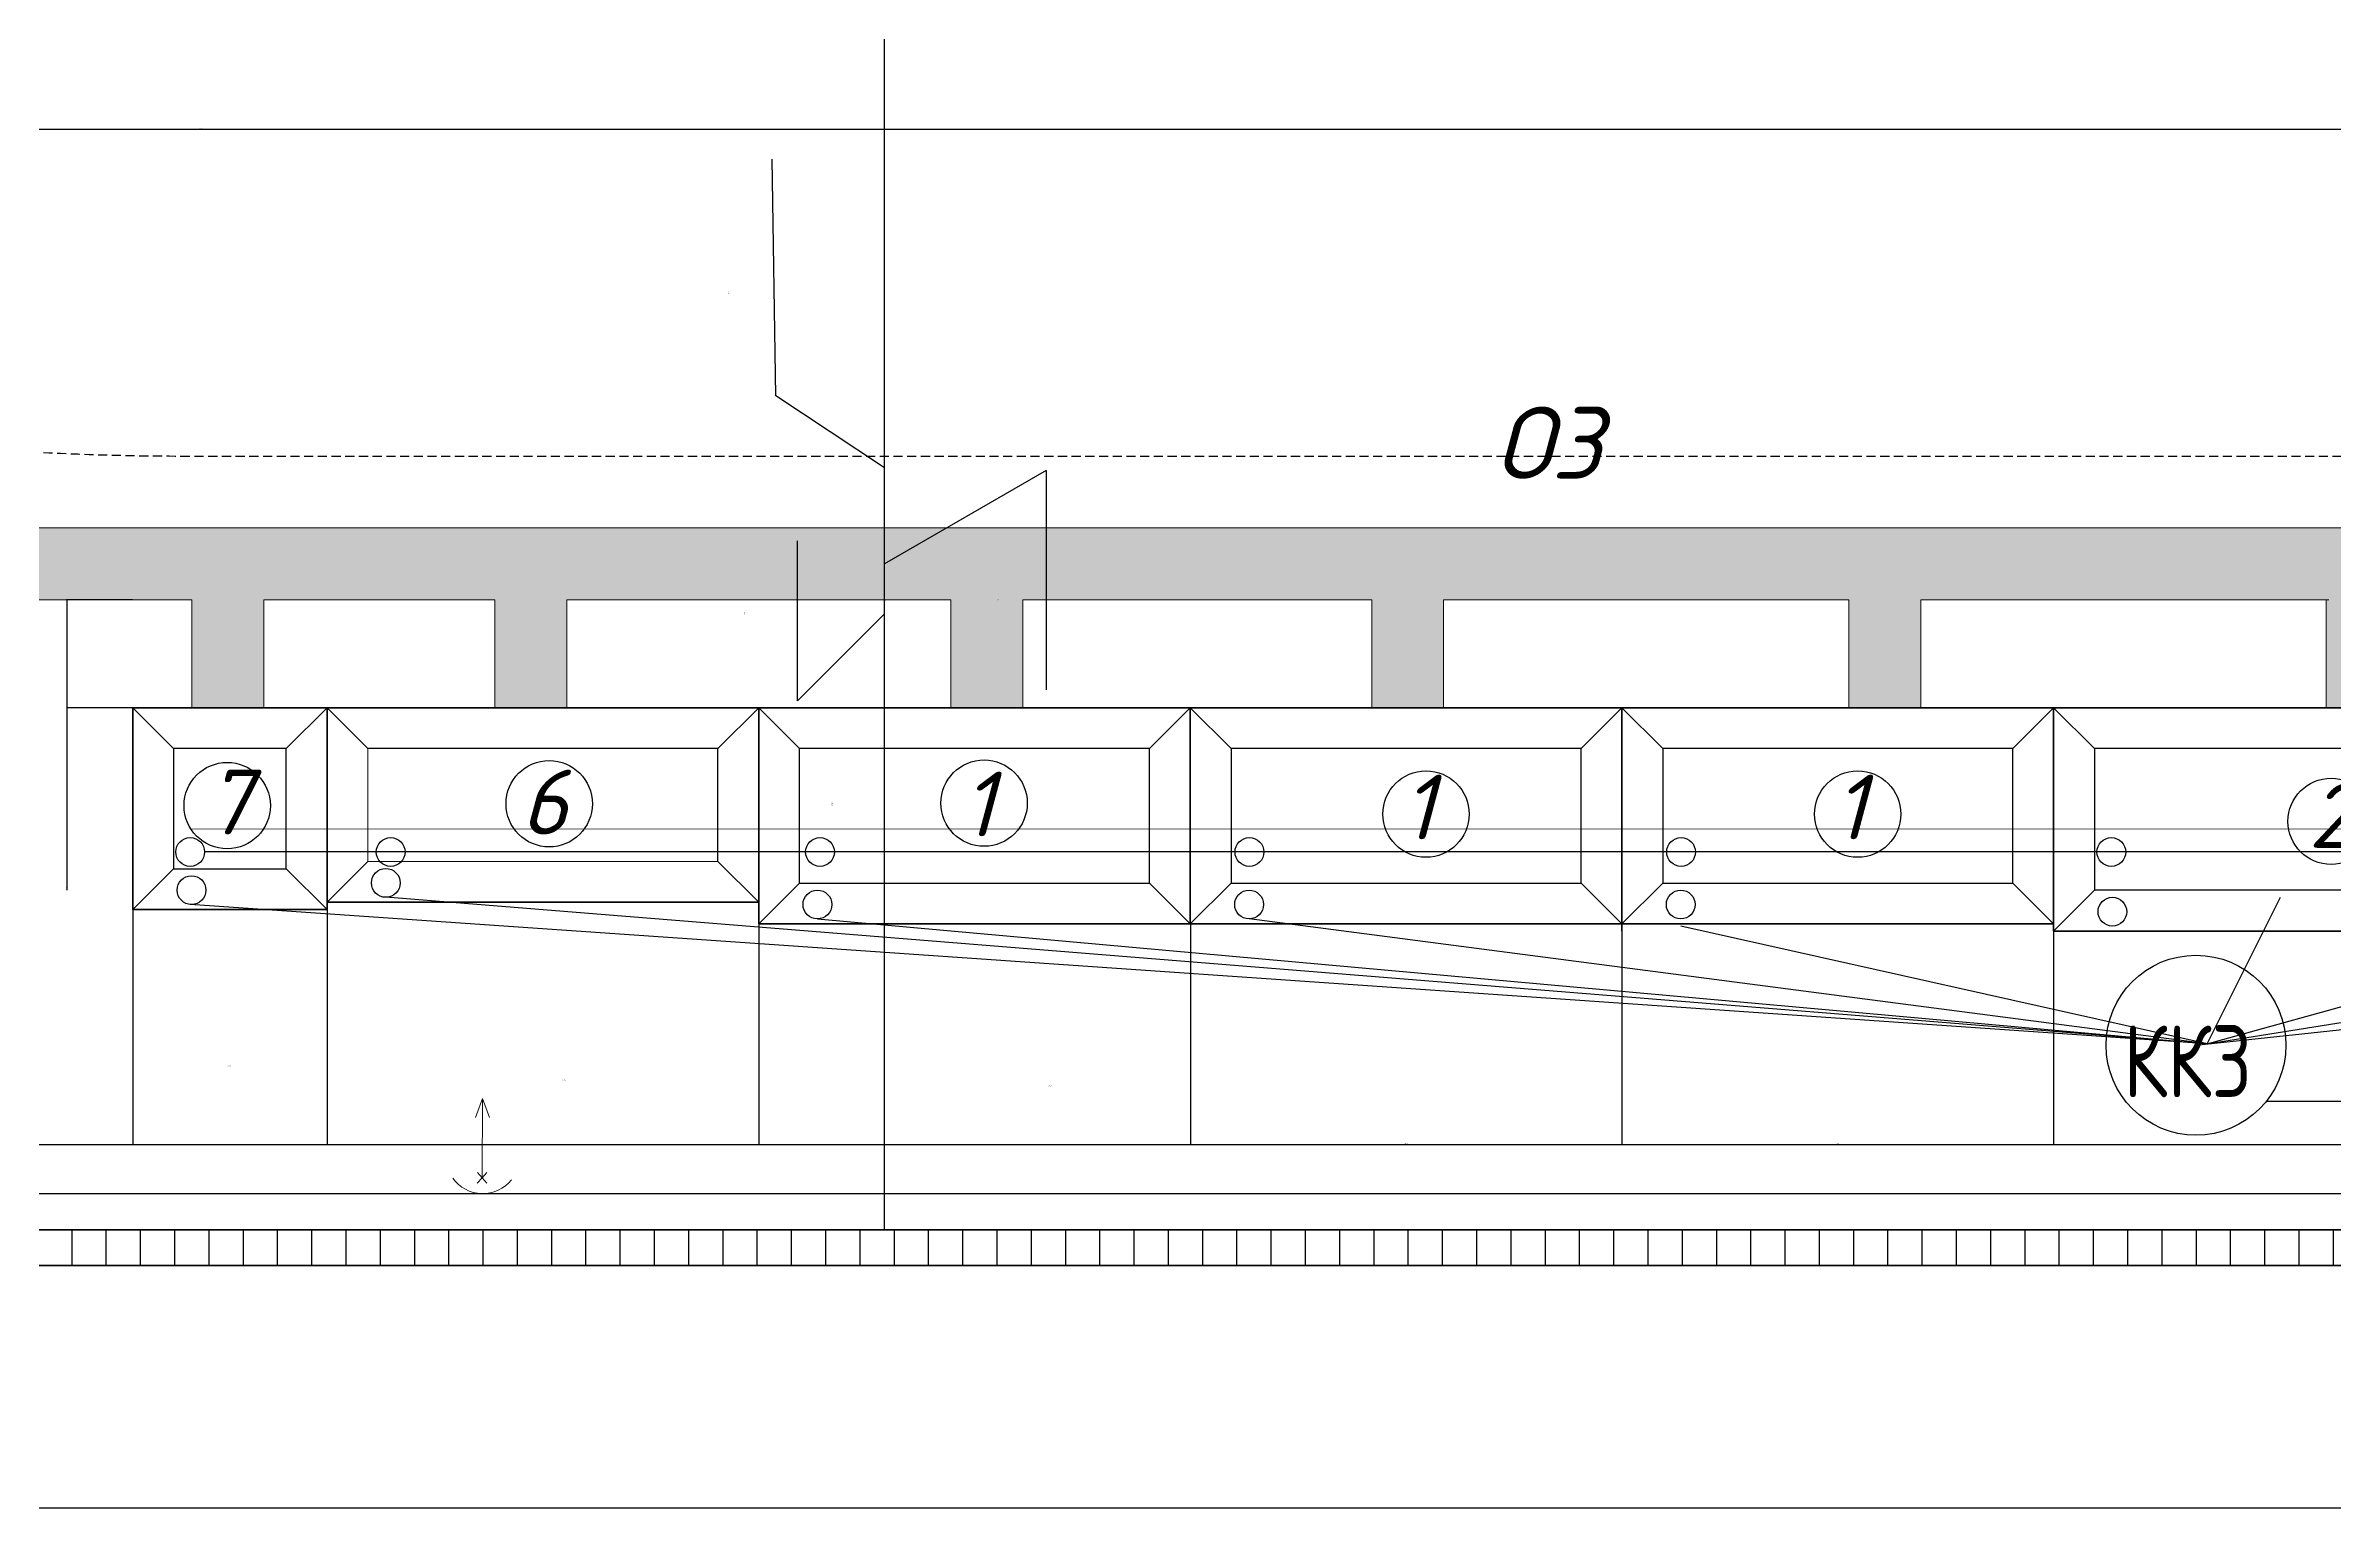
# Model space of a CAD drawing. Header units: millimetres. Extents: x -345369 to 252202, y 74562 to 424723.
# Drawn here: x -328748 to -322386, y 209739 to 213803 of the extents above; entities that cross this region are included whole.
import ezdxf

# ---------------------------------------------------------------- set-up
doc = ezdxf.new("R2010")
doc.units = ezdxf.units.MM
doc.linetypes.add('DASHEDX2', pattern=[38.1, 25.4, -12.7])
doc.layers.add('1', color=7, linetype='Continuous')
for name, color, linetype, lineweight in [('желтый', 2, 'Continuous', 30), ('красный', 1, 'Continuous', 13), ('Оbводка', 1, 'Continuous', 90)]:
    doc.layers.add(name, color=color, linetype=linetype, lineweight=lineweight)
doc.styles.add('2.5', font='isocpeur.TTF', dxfattribs={"height": 2})
doc.styles.add('ISOCPEUR', font='isocpeur.TTF', dxfattribs={"width": 0.8})
doc.styles.get("Standard").update_dxf_attribs({"font": 'isocpeur.TTF', "oblique": 15})
doc.dimstyles.new('М500 стройгенп', dxfattribs={"dimtxt": 2, "dimasz": 2, "dimexe": 1.25, "dimexo": 0.625, "dimtad": 1, "dimlfac": 500, "dimtxsty": '2.5', "dimblk": 'ARCHTICK', "dimcen": 2.5, "dimadec": 0, "dimazin": 0, "dimtfac": 1, "dimtmove": 0, "dimatfit": 3, "dimfxl": 1, "dimarcsym": 0})
pattern_1 = [(90, (-467359.26, -150275.32), (-95.25, 2e-14), [])]

# ---------------------------------------------------------------- blocks, each defined once
blk = doc.blocks.new('_ArchTick')
at = {"color": 0, "linetype": 'ByBlock', "const_width": 0.15}
blk.add_lwpolyline([(-0.5, -0.5), (0.5, 0.5)], dxfattribs=at)
blk = doc.blocks.new('*D603')
at = {"color": 0, "lineweight": -2, "transparency": 16777216}
for p, q in [((-339024.2, 210411.9), (-339024.2, 209738.5)), ((-298808.9, 210412), (-298808.9, 209738.5)), ((-339024.2, 209739.8), (-298808.9, 209739.8))]:
    blk.add_line(p, q, dxfattribs=at)
at = {"layer": 'Defpoints', "color": 0, "transparency": 16777216}
for p in [(-339024.2, 210412.6), (-298808.9, 210412.6), (-298808.9, 209739.8)]:
    blk.add_point(p, dxfattribs=at)
at = {"color": 0, "lineweight": -2, "transparency": 16777216, "xscale": 2, "yscale": 2, "zscale": 2, "rotation": 180}
blk.add_blockref('_ArchTick', (-339024.2, 209739.8), dxfattribs=at)
at = {"color": 0, "lineweight": -2, "transparency": 16777216, "xscale": 2, "yscale": 2, "zscale": 2}
blk.add_blockref('_ArchTick', (-298808.9, 209739.8), dxfattribs=at)
at = {"color": 0, "lineweight": 15, "transparency": 16777216, "insert": (-318916.6, 209741.4), "char_height": 2, "attachment_point": 5, "style": '2.5'}
blk.add_mtext('200000', dxfattribs=at)
blk = doc.blocks.new('*D610')
at = {"color": 0, "lineweight": -2, "transparency": 16777216}
for p, q in [((-328507, 212262.6), (-328690.8, 212262.6)), ((-328689.6, 212262.6), (-328689.6, 211962.6)), ((-328507, 211962.6), (-328690.8, 211962.6)), ((-328689.6, 211962.6), (-328689.6, 211455.7))]:
    blk.add_line(p, q, dxfattribs=at)
at = {"layer": 'Defpoints', "color": 0, "transparency": 16777216}
for p in [(-328689.6, 212262.6), (-328506.4, 212262.6), (-328506.4, 211962.6)]:
    blk.add_point(p, dxfattribs=at)
at = {"color": 0, "lineweight": -2, "transparency": 16777216, "xscale": 2, "yscale": 2, "zscale": 2}
for p, rotation in [((-328689.6, 212262.6), 90), ((-328689.6, 211962.6), 270)]:
    blk.add_blockref('_ArchTick', p, dxfattribs=dict(at, rotation=rotation))
at = {"color": 0, "lineweight": 15, "transparency": 16777216, "insert": (-328691.2, 211460.1), "char_height": 2, "attachment_point": 5, "rotation": 90, "style": '2.5'}
blk.add_mtext('150000', dxfattribs=at)
blk = doc.blocks.new('*D613')
at = {"color": 0, "lineweight": -2, "transparency": 16777216}
for p, q in [((-328506.4, 211402), (-328506.4, 210748.4)), ((-332506.4, 211112), (-332506.4, 210748.4)), ((-332506.4, 210749.7), (-328506.4, 210749.7))]:
    blk.add_line(p, q, dxfattribs=at)
at = {"layer": 'Defpoints', "color": 0, "transparency": 16777216}
for p in [(-328506.4, 211402.6), (-332506.4, 211112.6), (-328506.4, 210749.7)]:
    blk.add_point(p, dxfattribs=at)
at = {"color": 0, "lineweight": -2, "transparency": 16777216, "xscale": 2, "yscale": 2, "zscale": 2, "rotation": 180}
blk.add_blockref('_ArchTick', (-332506.4, 210749.7), dxfattribs=at)
at = {"color": 0, "lineweight": -2, "transparency": 16777216, "xscale": 2, "yscale": 2, "zscale": 2}
blk.add_blockref('_ArchTick', (-328506.4, 210749.7), dxfattribs=at)
at = {"color": 0, "lineweight": 15, "transparency": 16777216, "insert": (-330506.4, 210751.3), "char_height": 2, "attachment_point": 5, "style": '2.5'}
blk.add_mtext('2000000', dxfattribs=at)
blk = doc.blocks.new('*D614')
at = {"color": 0, "lineweight": -2, "transparency": 16777216}
for p, q in [((-328506.4, 211402), (-328506.4, 210748.4)), ((-327966.4, 211402), (-327966.4, 210748.4)), ((-328506.4, 210749.7), (-327966.4, 210749.7))]:
    blk.add_line(p, q, dxfattribs=at)
at = {"layer": 'Defpoints', "color": 0, "transparency": 16777216}
for p in [(-328506.4, 211402.6), (-327966.4, 211402.6), (-327966.4, 210749.7)]:
    blk.add_point(p, dxfattribs=at)
at = {"color": 0, "lineweight": -2, "transparency": 16777216, "xscale": 2, "yscale": 2, "zscale": 2, "rotation": 180}
blk.add_blockref('_ArchTick', (-328506.4, 210749.7), dxfattribs=at)
at = {"color": 0, "lineweight": -2, "transparency": 16777216, "xscale": 2, "yscale": 2, "zscale": 2}
blk.add_blockref('_ArchTick', (-327966.4, 210749.7), dxfattribs=at)
at = {"color": 0, "lineweight": 15, "transparency": 16777216, "insert": (-328238.1, 210967.6), "char_height": 2, "attachment_point": 5, "style": '2.5'}
blk.add_mtext('270000', dxfattribs=at)
blk = doc.blocks.new('*D615')
at = {"color": 0, "lineweight": -2, "transparency": 16777216}
for p, q in [((-327966.4, 211422), (-327966.4, 210748.4)), ((-326766.4, 211422), (-326766.4, 210748.4)), ((-327966.4, 210749.7), (-326766.4, 210749.7))]:
    blk.add_line(p, q, dxfattribs=at)
at = {"layer": 'Defpoints', "color": 0, "transparency": 16777216}
for p in [(-327966.4, 211422.6), (-326766.4, 211422.6), (-326766.4, 210749.7)]:
    blk.add_point(p, dxfattribs=at)
at = {"color": 0, "lineweight": -2, "transparency": 16777216, "xscale": 2, "yscale": 2, "zscale": 2, "rotation": 180}
blk.add_blockref('_ArchTick', (-327966.4, 210749.7), dxfattribs=at)
at = {"color": 0, "lineweight": -2, "transparency": 16777216, "xscale": 2, "yscale": 2, "zscale": 2}
blk.add_blockref('_ArchTick', (-326766.4, 210749.7), dxfattribs=at)
at = {"color": 0, "lineweight": 15, "transparency": 16777216, "insert": (-327306.6, 210928.9), "char_height": 2, "attachment_point": 5, "style": '2.5'}
blk.add_mtext('600000', dxfattribs=at)
blk = doc.blocks.new('*D616')
at = {"color": 0, "lineweight": -2, "transparency": 16777216}
for p, q in [((-326766.4, 211362), (-326766.4, 210748.4)), ((-325566.4, 211362), (-325566.4, 210748.4)), ((-326766.4, 210749.7), (-325566.4, 210749.7))]:
    blk.add_line(p, q, dxfattribs=at)
at = {"layer": 'Defpoints', "color": 0, "transparency": 16777216}
for p in [(-326766.4, 211362.6), (-325566.4, 211362.6), (-325566.4, 210749.7)]:
    blk.add_point(p, dxfattribs=at)
at = {"color": 0, "lineweight": -2, "transparency": 16777216, "xscale": 2, "yscale": 2, "zscale": 2, "rotation": 180}
blk.add_blockref('_ArchTick', (-326766.4, 210749.7), dxfattribs=at)
at = {"color": 0, "lineweight": -2, "transparency": 16777216, "xscale": 2, "yscale": 2, "zscale": 2}
blk.add_blockref('_ArchTick', (-325566.4, 210749.7), dxfattribs=at)
at = {"color": 0, "lineweight": 15, "transparency": 16777216, "insert": (-325956.7, 210912.2), "char_height": 2, "attachment_point": 5, "style": '2.5'}
blk.add_mtext('600000', dxfattribs=at)
blk = doc.blocks.new('*D617')
at = {"color": 0, "lineweight": -2, "transparency": 16777216}
for p, q in [((-324366.4, 211362), (-324366.4, 210748.4)), ((-323166.4, 211362), (-323166.4, 210748.4)), ((-324366.4, 210749.7), (-323166.4, 210749.7))]:
    blk.add_line(p, q, dxfattribs=at)
at = {"layer": 'Defpoints', "color": 0, "transparency": 16777216}
for p in [(-324366.4, 211362.6), (-323166.4, 211362.6), (-323166.4, 210749.7)]:
    blk.add_point(p, dxfattribs=at)
at = {"color": 0, "lineweight": -2, "transparency": 16777216, "xscale": 2, "yscale": 2, "zscale": 2, "rotation": 180}
blk.add_blockref('_ArchTick', (-324366.4, 210749.7), dxfattribs=at)
at = {"color": 0, "lineweight": -2, "transparency": 16777216, "xscale": 2, "yscale": 2, "zscale": 2}
blk.add_blockref('_ArchTick', (-323166.4, 210749.7), dxfattribs=at)
at = {"color": 0, "lineweight": 15, "transparency": 16777216, "insert": (-323766.4, 210751.3), "char_height": 2, "attachment_point": 5, "style": '2.5'}
blk.add_mtext('600000', dxfattribs=at)
blk = doc.blocks.new('*D618')
at = {"color": 0, "lineweight": -2, "transparency": 16777216}
for p, q in [((-323166.4, 211342), (-323166.4, 210748.4)), ((-321686.4, 211342), (-321686.4, 210748.4)), ((-323166.4, 210749.7), (-321686.4, 210749.7))]:
    blk.add_line(p, q, dxfattribs=at)
at = {"layer": 'Defpoints', "color": 0, "transparency": 16777216}
for p in [(-323166.4, 211342.6), (-321686.4, 211342.6), (-321686.4, 210749.7)]:
    blk.add_point(p, dxfattribs=at)
at = {"color": 0, "lineweight": -2, "transparency": 16777216, "xscale": 2, "yscale": 2, "zscale": 2, "rotation": 180}
blk.add_blockref('_ArchTick', (-323166.4, 210749.7), dxfattribs=at)
at = {"color": 0, "lineweight": -2, "transparency": 16777216, "xscale": 2, "yscale": 2, "zscale": 2}
blk.add_blockref('_ArchTick', (-321686.4, 210749.7), dxfattribs=at)
at = {"color": 0, "lineweight": 15, "transparency": 16777216, "insert": (-322201.9, 210751.3), "char_height": 2, "attachment_point": 5, "style": '2.5'}
blk.add_mtext('740000', dxfattribs=at)
blk = doc.blocks.new('*D577')
at = {"color": 0, "lineweight": -2, "transparency": 16777216}
for p, q in [((-326491.9, 211362.6), (-326415.2, 211362.6)), ((-326416.4, 210512.6), (-326416.4, 211362.6)), ((-326699, 210512.6), (-326415.2, 210512.6))]:
    blk.add_line(p, q, dxfattribs=at)
at = {"layer": 'Defpoints', "color": 0, "transparency": 16777216}
for p in [(-326492.5, 211362.6), (-326416.4, 211362.6), (-326699.7, 210512.6)]:
    blk.add_point(p, dxfattribs=at)
at = {"color": 0, "lineweight": -2, "transparency": 16777216, "xscale": 2, "yscale": 2, "zscale": 2}
for p, rotation in [((-326416.4, 211362.6), 90), ((-326416.4, 210512.6), 270)]:
    blk.add_blockref('_ArchTick', p, dxfattribs=dict(at, rotation=rotation))
at = {"color": 0, "lineweight": 15, "transparency": 16777216, "insert": (-326418, 210937.6), "char_height": 2, "attachment_point": 5, "rotation": 90, "style": '2.5'}
blk.add_mtext('425000', dxfattribs=at)
blk = doc.blocks.new('*D578')
at = {"color": 0, "lineweight": -2, "transparency": 16777216}
for p, q in [((-326417, 211962.6), (-326417.7, 211962.6)), ((-326416.4, 211362.6), (-326416.4, 211962.6)), ((-326417, 211362.6), (-326417.7, 211362.6))]:
    blk.add_line(p, q, dxfattribs=at)
at = {"layer": 'Defpoints', "color": 0, "transparency": 16777216}
for p in [(-326416.4, 211962.6), (-326416.4, 211962.6), (-326416.4, 211362.6)]:
    blk.add_point(p, dxfattribs=at)
at = {"color": 0, "lineweight": -2, "transparency": 16777216, "xscale": 2, "yscale": 2, "zscale": 2}
for p, rotation in [((-326416.4, 211962.6), 90), ((-326416.4, 211362.6), 270)]:
    blk.add_blockref('_ArchTick', p, dxfattribs=dict(at, rotation=rotation))
at = {"color": 0, "lineweight": 15, "transparency": 16777216, "insert": (-326562.1, 211695.7), "char_height": 2, "attachment_point": 5, "rotation": 90, "style": '2.5'}
blk.add_mtext('300000', dxfattribs=at)
blk = doc.blocks.new('*D629')
at = {"color": 0, "lineweight": -2, "transparency": 16777216}
for p, q in [((-326416.4, 211962.6), (-326416.4, 212262.6)), ((-326415.8, 212262.6), (-326415.2, 212262.6)), ((-326417, 211962.6), (-326417.7, 211962.6))]:
    blk.add_line(p, q, dxfattribs=at)
at = {"layer": 'Defpoints', "color": 0, "transparency": 16777216}
for p in [(-326416.4, 212262.6), (-326416.4, 212262.6), (-326416.4, 211962.6)]:
    blk.add_point(p, dxfattribs=at)
at = {"color": 0, "lineweight": -2, "transparency": 16777216, "xscale": 2, "yscale": 2, "zscale": 2}
for p, rotation in [((-326416.4, 212262.6), 90), ((-326416.4, 211962.6), 270)]:
    blk.add_blockref('_ArchTick', p, dxfattribs=dict(at, rotation=rotation))
at = {"color": 0, "lineweight": 15, "transparency": 16777216, "insert": (-326805.9, 212224.4), "char_height": 2, "attachment_point": 5, "rotation": 90, "style": '2.5'}
blk.add_mtext('150000', dxfattribs=at)
blk = doc.blocks.new('*D579')
at = {"color": 0, "lineweight": -2, "transparency": 16777216}
for p, q in [((-326417, 212462.5), (-326417.6, 212462.5)), ((-326416.4, 212262.6), (-326416.4, 212462.5)), ((-326415.8, 212262.6), (-326415.1, 212262.6))]:
    blk.add_line(p, q, dxfattribs=at)
at = {"layer": 'Defpoints', "color": 0, "transparency": 16777216}
for p in [(-326416.4, 212462.5), (-326416.4, 212462.5), (-326416.4, 212262.6)]:
    blk.add_point(p, dxfattribs=at)
at = {"color": 0, "lineweight": -2, "transparency": 16777216, "xscale": 2, "yscale": 2, "zscale": 2}
for p, rotation in [((-326416.4, 212462.5), 90), ((-326416.4, 212262.6), 270)]:
    blk.add_blockref('_ArchTick', p, dxfattribs=dict(at, rotation=rotation))
at = {"color": 0, "lineweight": 15, "transparency": 16777216, "insert": (-326101.5, 212262.6), "char_height": 2, "attachment_point": 5, "rotation": 90, "style": '2.5'}
blk.add_mtext('1000', dxfattribs=at)
blk = doc.blocks.new('*D630')
at = {"color": 0, "lineweight": -2, "transparency": 16777216}
for p, q in [((-326417, 212662.6), (-326417.7, 212662.6)), ((-326416.4, 212462.5), (-326416.4, 212662.6)), ((-326417, 212462.5), (-326417.7, 212462.5))]:
    blk.add_line(p, q, dxfattribs=at)
at = {"layer": 'Defpoints', "color": 0, "transparency": 16777216}
for p in [(-326416.4, 212662.6), (-326416.4, 212662.6), (-326416.4, 212462.5)]:
    blk.add_point(p, dxfattribs=at)
at = {"color": 0, "lineweight": -2, "transparency": 16777216, "xscale": 2, "yscale": 2, "zscale": 2}
for p, rotation in [((-326416.4, 212662.6), 90), ((-326416.4, 212462.5), 270)]:
    blk.add_blockref('_ArchTick', p, dxfattribs=dict(at, rotation=rotation))
at = {"color": 0, "lineweight": 15, "transparency": 16777216, "insert": (-326850.5, 213116.3), "char_height": 2, "attachment_point": 5, "rotation": 90, "style": '2.5'}
blk.add_mtext('1000', dxfattribs=at)
blk = doc.blocks.new('*D631')
at = {"color": 0, "lineweight": -2, "transparency": 16777216}
for p, q in [((-334449.5, 213912.6), (-326415.2, 213912.6)), ((-326416.4, 212662.6), (-326416.4, 213912.6)), ((-326417, 212662.6), (-326417.7, 212662.6))]:
    blk.add_line(p, q, dxfattribs=at)
at = {"layer": 'Defpoints', "color": 0, "transparency": 16777216}
for p in [(-334450.2, 213912.6), (-326416.4, 213912.6), (-326416.4, 212662.6)]:
    blk.add_point(p, dxfattribs=at)
at = {"color": 0, "lineweight": -2, "transparency": 16777216, "xscale": 2, "yscale": 2, "zscale": 2}
for p, rotation in [((-326416.4, 213912.6), 90), ((-326416.4, 212662.6), 270)]:
    blk.add_blockref('_ArchTick', p, dxfattribs=dict(at, rotation=rotation))
at = {"color": 0, "lineweight": 15, "transparency": 16777216, "insert": (-326418.1, 213287.6), "char_height": 2, "attachment_point": 5, "rotation": 90, "style": '2.5'}
blk.add_mtext('625000', dxfattribs=at)
blk = doc.blocks.new('*D589')
at = {"color": 0, "lineweight": -2, "transparency": 16777216}
for p, q in [((-325566.4, 211362), (-325566.4, 210748.4)), ((-324366.4, 211362), (-324366.4, 210748.4)), ((-325566.4, 210749.7), (-324366.4, 210749.7))]:
    blk.add_line(p, q, dxfattribs=at)
at = {"layer": 'Defpoints', "color": 0, "transparency": 16777216}
for p in [(-325566.4, 211362.6), (-324366.4, 211362.6), (-324366.4, 210749.7)]:
    blk.add_point(p, dxfattribs=at)
at = {"color": 0, "lineweight": -2, "transparency": 16777216, "xscale": 2, "yscale": 2, "zscale": 2, "rotation": 180}
blk.add_blockref('_ArchTick', (-325566.4, 210749.7), dxfattribs=at)
at = {"color": 0, "lineweight": -2, "transparency": 16777216, "xscale": 2, "yscale": 2, "zscale": 2}
blk.add_blockref('_ArchTick', (-324366.4, 210749.7), dxfattribs=at)
at = {"color": 0, "lineweight": 15, "transparency": 16777216, "insert": (-324966.4, 210751.3), "char_height": 2, "attachment_point": 5, "style": '2.5'}
blk.add_mtext('600000', dxfattribs=at)
blk = doc.blocks.new('*D692')
at = {"color": 0, "lineweight": -2, "transparency": 16777216}
for p, q in [((-336316.6, 213792), (-336316.6, 213569.6)), ((-320316.6, 213792), (-320316.6, 213569.6)), ((-336316.6, 213570.8), (-320316.6, 213570.8))]:
    blk.add_line(p, q, dxfattribs=at)
at = {"layer": 'Defpoints', "color": 0, "transparency": 16777216}
for p in [(-336316.6, 213792.6), (-320316.6, 213792.6), (-320316.6, 213570.8)]:
    blk.add_point(p, dxfattribs=at)
at = {"color": 0, "lineweight": -2, "transparency": 16777216, "xscale": 2, "yscale": 2, "zscale": 2, "rotation": 180}
blk.add_blockref('_ArchTick', (-336316.6, 213570.8), dxfattribs=at)
at = {"color": 0, "lineweight": -2, "transparency": 16777216, "xscale": 2, "yscale": 2, "zscale": 2}
blk.add_blockref('_ArchTick', (-320316.6, 213570.8), dxfattribs=at)
at = {"color": 0, "lineweight": 20, "transparency": 16777216, "insert": (-328316.6, 213572.4), "char_height": 2, "attachment_point": 5, "style": '2.5'}
blk.add_mtext('8000000', dxfattribs=at)

msp = doc.modelspace()

# ---------------------------------------------------------------- hatches: boundary and pattern name
at = {"lineweight": 20}
h = msp.add_hatch(dxfattribs=at)
h.set_pattern_fill('AR-CONC', color=256, scale=1.5)
h.set_pattern_definition([(50, (-448572.75, -311551.13), (273.277, -23.90863), [28.575, -314.325]), (355, (-448572.75, -311551.13), (-52.86513, 286.58527), [22.86, -251.46088]), (100.451445, (-448549.98, -311553.12), (220.41187, 262.67663), [24.28501, -267.13537]), (46.1842, (-448572.75, -311474.93), (406.61856, -63.0635), [42.8625, -471.4875]), (96.63556, (-448538.86, -311480.2), (356.1062, 371.1392), [36.42753, -400.7034]), (351.18415, (-448572.75, -311474.93), (356.1062, 371.1392), [34.28995, -377.1896]), (21, (-448534.65, -311493.98), (227.42159, -153.3978), [28.575, -314.325]), (326, (-448534.65, -311493.98), (92.70304, 276.28195), [22.86, -251.46]), (71.451445, (-448515.7, -311506.76), (320.12463, 122.88415), [24.28501, -267.1349]), (37.5, (-448572.75, -311551.13), (4.632905, 126.832558), [0, -248.412, 0, -255.27, 0, -252.4125]), (7.5, (-448572.75, -311551.13), (100.229494, 150.270862), [0, -145.542, 0, -242.697, 0, -96.2025]), (327.5, (-448657.71, -311551.13), (203.385893, -8.593116), [0, -95.25, 0, -297.18, 0, -394.335]), (317.5, (-448695.81, -311551.13), (222.19377, 38.139737), [0, -123.825, 0, -197.358, 0, -280.035])])
h.paths.add_polyline_path([(-299008.962601, 212462.591921), (-302422.816683, 212462.589227), (-302422.817749, 213812.578109), (-302622.816683, 213812.578109), (-302622.816683, 212462.589069), (-304316.594488, 212462.587732), (-304316.594488, 212262.592948), (-299008.962601, 212262.59211)])
h.paths.add_polyline_path([(-304316.594488, 212462.587732), (-314847.180326, 212462.57942), (-314847.180326, 212262.594611), (-304316.594488, 212262.592948)])
h.paths.add_polyline_path([(-314847.180326, 212462.57942), (-316508.114799, 212462.578109), (-318008.114799, 212462.578109), (-325966.933538, 212462.578109), (-325966.933538, 212262.578109), (-325062.182542, 212262.578109), (-325062.182542, 211962.578109), (-324862.182542, 211962.578109), (-324862.182542, 212262.578109), (-323735.51784, 212262.578109), (-323735.51784, 211962.578109), (-323535.51784, 211962.578109), (-323535.51784, 212262.578109), (-322408.853138, 212262.578109), (-322408.853138, 211962.578109), (-322208.853138, 211962.578109), (-322208.853138, 212262.578109), (-321232.654188, 212262.578109), (-321232.654188, 211962.578109), (-321032.654188, 211962.578109), (-321032.654188, 212262.578109), (-319845.103345, 212262.578109), (-319845.103345, 211962.578109), (-319645.103345, 211962.578109), (-319645.103345, 212262.578109), (-318611.004241, 212262.578109), (-318611.004241, 211962.578109), (-318411.004241, 211962.578109), (-318411.004241, 212262.578109), (-317411.004241, 212262.578109), (-317411.004241, 211962.578109), (-317211.004241, 211962.578109), (-317211.004241, 212262.578109), (-316666.419034, 212262.578109), (-316666.419034, 211262.578109), (-315308.114799, 211262.578109), (-315308.114641, 212262.594683), (-314987.406238, 212262.594633), (-314847.180326, 212324.884968)])
h.paths.add_polyline_path([(-315508.114799, 212262.578109), (-315508.114799, 211462.578109), (-316466.419034, 211462.578109), (-316466.419034, 211862.577442), (-316466.419034, 212262.578109)], flags=16)
h.paths.add_polyline_path([(-315834.036235, 212222.38104), (-315834.036235, 212122.381042), (-316434.036223, 212122.381042), (-316434.036223, 212222.38104)], flags=0)
h.paths.add_polyline_path([(-315740.173968, 212195.344071), (-315640.17397, 212195.344071), (-315640.17397, 211595.344083), (-315740.173968, 211595.344083)], flags=0)
h.paths.add_polyline_path([(-316044.814257, 211672.374428), (-315841.968984, 211672.374428), (-315841.968984, 211469.529154), (-316044.814257, 211469.529154)], flags=0)
h.paths.add_polyline_path([(-325966.933538, 212462.578109), (-332006.419034, 212462.578109), (-332006.419034, 213412.425414), (-337060.790744, 213412.535792), (-337060.790744, 213212.578109), (-336984.575528, 213212.578109), (-336984.575528, 212983.841406), (-336784.575528, 213099.31146), (-336784.575528, 213212.578109), (-336408.373345, 213212.578109), (-336408.373345, 212912.578109), (-336208.373345, 212912.578109), (-336208.373345, 213212.578109), (-334002.274335, 213212.578109), (-334002.274335, 212912.578109), (-333802.274335, 212912.578109), (-333802.274335, 213212.578109), (-333417.25416, 213212.578109), (-333417.25416, 212912.578109), (-333217.25416, 212912.578109), (-333217.25416, 213212.578109), (-332882.015986, 213212.578109), (-332882.015986, 212912.578109), (-332707.717815, 212912.578109), (-332682.015986, 212912.578109), (-332682.015986, 213212.578109), (-332206.419034, 213212.578109), (-332206.419034, 212462.578109), (-332506.419034, 212462.578109), (-332506.419034, 212262.578109), (-332206.419034, 212262.578109), (-332206.419034, 211395.457281), (-329206.419034, 211395.457281), (-329206.419034, 212262.578109), (-328342.429251, 212262.578109), (-328342.429251, 211962.578109), (-328142.429251, 211962.578109), (-328142.429251, 212262.578109), (-327500.100975, 212262.578109), (-327500.100975, 211962.578109), (-327300.100975, 211962.578109), (-327300.100975, 212262.578109), (-326232.502829, 212262.578109), (-326232.502829, 211962.578109), (-326032.502829, 211962.578109), (-326032.502829, 212262.578109), (-325966.933538, 212262.578109)])
h.paths.add_polyline_path([(-329406.419034, 212262.578109), (-329406.419034, 211595.457281), (-332006.419034, 211595.457281), (-332006.419034, 211995.456614), (-332006.419034, 212262.578109)], flags=16)
h.paths.add_polyline_path([(-329570.463069, 211629.508505), (-329670.463067, 211629.508505), (-329670.463067, 212229.508493), (-329570.463069, 212229.508493)], flags=0)
h.paths.add_polyline_path([(-329913.290093, 211827.703093), (-329913.290093, 211727.703095), (-330513.290081, 211727.703095), (-330513.290081, 211827.703093)], flags=0)
h.paths.add_polyline_path([(-330497.322567, 212090.977521), (-330497.322567, 211961.243368), (-330575.210225, 211961.243368), (-330575.210225, 211941.004703), (-330616.787812, 211941.004703), (-330616.787812, 211961.243368), (-330694.675471, 211961.243368), (-330755.966638, 212026.110444), (-330694.675471, 212090.977521), (-330616.787812, 212090.977521), (-330616.787812, 212111.216186), (-330575.210225, 212111.216186), (-330575.210225, 212090.977521)], flags=0)
h.paths.add_polyline_path([(-330725.377242, 211827.703093), (-330725.377242, 211727.703095), (-331325.37723, 211727.703095), (-331325.37723, 211827.703093)], flags=0)
h.paths.add_polyline_path([(-331411.977189, 212201.296064), (-331411.977189, 212130.728982), (-331764.812601, 212201.296064)], flags=0)
h.paths.add_polyline_path([(-332002.448575, 211995.456614), (-332002.448575, 212202.192532), (-331799.603301, 212202.192532), (-331799.603301, 211995.456614)], flags=0)
h.paths.add_polyline_path([(-337060.790744, 213412.535792), (-338093.534724, 213412.558345), (-338093.510931, 214412.579244), (-338293.510931, 214412.579251), (-338293.510931, 213412.563103), (-338824.224375, 213412.563103), (-338824.224375, 213212.578109), (-338293.510931, 213212.578109), (-338293.510931, 212912.578109), (-338093.510931, 212912.578109), (-338093.510931, 213212.578109), (-337060.790744, 213212.578109)])
h.paths.add_polyline_path([(-316438.557707, 211476.813501), (-316086.558294, 211476.813501), (-316086.558294, 211860.812861), (-316438.557707, 211860.812861)], flags=8)
h.paths.add_polyline_path([(-334668.440677, 213082.578109), (-334668.440677, 213742.578109), (-335148.440677, 213742.578109), (-335148.440677, 213082.578109)], flags=9)
h.paths.add_polyline_path([(-336178.373345, 212902.578109), (-336178.373345, 213522.578109), (-336658.373345, 213522.578109), (-336658.373345, 212902.578109)], flags=9)
h.paths.add_polyline_path([(-326575.905649, 211914.408762), (-326575.905649, 212534.408762), (-327055.905649, 212534.408762), (-327055.905649, 211914.408762)], flags=25)
h.paths.add_polyline_path([(-325871.475881, 211952.578109), (-325871.475881, 212572.578109), (-326351.475881, 212572.578109), (-326351.475881, 211952.578109)], flags=9)
h.paths.add_polyline_path([(-332023.058723, 211682.578109), (-332023.058723, 212342.578109), (-332503.058723, 212342.578109), (-332503.058723, 211682.578109)], flags=24)
h.paths.add_polyline_path([(-331978.557707, 211609.692673), (-331626.558294, 211609.692673), (-331626.558294, 211993.692033), (-331978.557707, 211993.692033)], flags=8)
h.paths.add_polyline_path([(-336961.728377, 212902.578109), (-336961.728377, 213522.578109), (-337441.728377, 213522.578109), (-337441.728377, 212902.578109)], flags=9)
at = {"lineweight": 25}
h = msp.add_hatch(dxfattribs=at)
h.set_pattern_fill('ANSI31', color=256, scale=30, angle=45)
h.set_pattern_definition(pattern_1)
h.paths.add_polyline_path([(-331187.14176, 210512.578109), (-338924.224375, 210512.578109), (-339024.224375, 210412.570848), (-331187.14176, 210412.570848)])
h.paths.add_polyline_path([(-298808.605996, 210462.236681), (-298908.622266, 210462.236681), (-298908.962601, 210512.578109), (-331187.14176, 210512.578109), (-331187.14176, 210412.570848), (-298808.945971, 210412.570848)])
h = msp.add_hatch(dxfattribs=at)
h.set_pattern_fill('ANSI31', color=256, scale=30, angle=45)
h.set_pattern_definition(pattern_1)
h.paths.add_polyline_path([(-298808.605996, 210462.236681), (-298908.622266, 210462.236681), (-298908.962601, 210512.578109), (-328524.901052, 210512.578109), (-328524.901052, 210412.570848), (-298808.945971, 210412.570848)])

# ---------------------------------------------------------------- linework, layer by layer
for p, q in [((-326718.883853, 212829.663026), (-326728.596579, 213487.173509)), ((-326416.44952, 212629.569656), (-326718.883853, 212829.663026)), ((-325966.933538, 212622.052752), (-326416.399833, 212362.553265)), ((-325966.933538, 212622.052752), (-325966.933538, 212012.727683)), ((-326658.017954, 211982.036242), (-326658.017954, 212427.298706)), ((-326416.404199, 212223.649997), (-326658.017954, 211982.036242)), ((-328506.419034, 211962.578109), (-328393.281949, 211849.441024)), ((-327966.419034, 211962.578109), (-328079.556119, 211849.441024)), ((-327966.419034, 211962.578109), (-327853.281949, 211849.441024)), ((-326766.419034, 211962.578109), (-326879.556119, 211849.441024)), ((-326766.419034, 211962.578109), (-326653.281949, 211849.441024)), ((-325566.419034, 211962.578109), (-325679.556119, 211849.441024)), ((-325566.419034, 211962.578109), (-325453.281949, 211849.441024)), ((-324366.419034, 211962.578109), (-324479.556119, 211849.441024)), ((-324366.419034, 211962.578109), (-324253.281949, 211849.441024)), ((-323166.419034, 211962.578109), (-323279.556119, 211849.441024)), ((-323166.419034, 211962.578109), (-323053.281949, 211849.441024)), ((-328079.556119, 211849.441024), (-328393.281949, 211849.441024)), ((-328393.281949, 211849.441024), (-328393.281949, 211515.715194)), ((-328079.556119, 211515.715194), (-328079.556119, 211849.441024)), ((-326879.556119, 211849.441024), (-327853.281949, 211849.441024)), ((-326879.556119, 211535.715194), (-326879.556119, 211849.441024)), ((-325679.556119, 211849.441024), (-326653.281949, 211849.441024)), ((-326653.281949, 211475.715194), (-326653.281949, 211849.441024)), ((-325679.556119, 211475.715194), (-325679.556119, 211849.441024)), ((-325453.281949, 211849.441024), (-325453.281949, 211475.715194)), ((-324479.556119, 211849.441024), (-325453.281949, 211849.441024)), ((-324479.556119, 211475.715194), (-324479.556119, 211849.441024)), ((-324253.281949, 211849.441024), (-324253.281949, 211475.715194)), ((-323279.556119, 211849.441024), (-324253.281949, 211849.441024)), ((-323279.556119, 211475.715194), (-323279.556119, 211849.441024)), ((-323053.281949, 211849.441024), (-323053.281949, 211455.715194)), ((-321799.556119, 211849.441024), (-323053.281949, 211849.441024)), ((-326766.419034, 211778.796081), (-326766.419034, 211578.796081)), ((-325566.419034, 211756.701785), (-325566.419034, 211556.701785)), ((-324366.419034, 211756.701785), (-324366.419034, 211556.701785)), ((-323166.419034, 211756.701785), (-323166.419034, 211556.701785)), ((-327966.419034, 211422.578109), (-327853.281949, 211535.715194)), ((-326766.419034, 211422.578109), (-326879.556119, 211535.715194)), ((-328506.419034, 211402.578109), (-328393.281949, 211515.715194)), ((-328393.281949, 211515.715194), (-328079.556119, 211515.715194)), ((-327966.419034, 211402.578109), (-328079.556119, 211515.715194)), ((-326766.419034, 211362.578109), (-326653.281949, 211475.715194)), ((-326653.281949, 211475.715194), (-325679.556119, 211475.715194)), ((-325566.419034, 211362.578109), (-325679.556119, 211475.715194)), ((-325566.419034, 211362.578109), (-325453.281949, 211475.715194)), ((-325453.281949, 211475.715194), (-324479.556119, 211475.715194)), ((-324366.419034, 211362.578109), (-324479.556119, 211475.715194)), ((-324366.419034, 211362.578109), (-324253.281949, 211475.715194)), ((-324253.281949, 211475.715194), (-323279.556119, 211475.715194)), ((-323166.419034, 211362.578109), (-323279.556119, 211475.715194)), ((-323166.419034, 211342.578109), (-323053.281949, 211455.715194)), ((-321804.19315, 211455.715194), (-323053.281949, 211455.715194))]:
    msp.add_line(p, q, dxfattribs=at)
at = {"linetype": 'DASHEDX2', "lineweight": 30}
msp.add_line((-328372.904858, 212662.578109), (-309473.911787, 212662.578109), dxfattribs=at)
at = {"lineweight": 20}
for p, q in [((-318008.114799, 212462.578109), (-332006.419034, 212462.578109)), ((-329206.419034, 212262.578109), (-328342.429251, 212262.578109)), ((-328342.429251, 212262.578109), (-328342.429251, 211962.578109)), ((-328142.429251, 212262.578109), (-327500.100975, 212262.578109)), ((-328142.429251, 211962.578109), (-328142.429251, 212262.578109)), ((-327500.100975, 212262.578109), (-327500.100975, 211962.578109)), ((-327300.100975, 212262.578109), (-326232.502829, 212262.578109)), ((-327300.100975, 211962.578109), (-327300.100975, 212262.578109)), ((-326232.502829, 212262.578109), (-326232.502829, 211962.578109)), ((-326032.502829, 212262.578109), (-325062.182542, 212262.578109)), ((-326032.502829, 211962.578109), (-326032.502829, 212262.578109)), ((-325062.182542, 212262.578109), (-325062.182542, 211962.578109)), ((-324862.182542, 212262.578109), (-323735.51784, 212262.578109)), ((-324862.182542, 211962.578109), (-324862.182542, 212262.578109)), ((-323735.51784, 212262.578109), (-323735.51784, 211962.578109)), ((-323535.51784, 212262.578109), (-322401.38817, 212262.578109)), ((-323535.51784, 211962.578109), (-323535.51784, 212262.578109)), ((-322408.853138, 212262.578109), (-322408.853138, 211962.578109)), ((-327853.281949, 211849.441024), (-327853.281949, 211535.715194)), ((-327853.281949, 211535.715194), (-326879.556119, 211535.715194))]:
    msp.add_line(p, q, dxfattribs=at)
at = {"lineweight": 35}
for p, q in [((-327966.419034, 211962.578109), (-328506.419034, 211962.578109)), ((-328506.419034, 211962.578109), (-328506.419034, 211402.578109)), ((-326766.419034, 211962.578109), (-327966.419034, 211962.578109)), ((-327966.419034, 211962.578109), (-327966.419034, 211422.578109)), ((-327966.419034, 211962.578109), (-326766.419034, 211962.578109)), ((-327966.419034, 211402.578109), (-327966.419034, 211962.578109)), ((-326766.419034, 211422.578109), (-326766.419034, 211962.578109)), ((-326766.419034, 211962.578109), (-326766.419034, 211362.578109)), ((-326766.419034, 211962.578109), (-326766.419034, 211422.578109)), ((-326766.419034, 211962.578109), (-325566.419034, 211962.578109)), ((-325566.419034, 211962.578109), (-325566.419034, 211362.578109)), ((-325566.419034, 211362.578109), (-325566.419034, 211962.578109)), ((-324366.419034, 211962.578109), (-325566.419034, 211962.578109)), ((-323166.419034, 211962.578109), (-324366.419034, 211962.578109)), ((-324366.419034, 211962.578109), (-324366.419034, 211342.578109)), ((-324366.419034, 211362.578109), (-324366.419034, 211962.578109)), ((-323166.419034, 211962.578109), (-323166.419034, 211342.578109)), ((-323166.419034, 211362.578109), (-323166.419034, 211962.578109)), ((-321686.419034, 211962.578109), (-323166.419034, 211962.578109)), ((-327966.419034, 211744.586921), (-327966.419034, 211544.586921)), ((-327966.419034, 211422.578109), (-326766.419034, 211422.578109)), ((-327966.419034, 211402.578109), (-328506.419034, 211402.578109)), ((-326766.419034, 211362.578109), (-325566.419034, 211362.578109)), ((-325566.419034, 211362.578109), (-324366.419034, 211362.578109)), ((-324366.419034, 211362.578109), (-323166.419034, 211362.578109)), ((-321686.419034, 211342.578109), (-323166.419034, 211342.578109)), ((-298908.962601, 210512.578109), (-338924.224375, 210512.578109)), ((-298808.945971, 210412.570848), (-339024.224375, 210412.570848))]:
    msp.add_line(p, q, dxfattribs=at)
at = {"color": 1, "lineweight": 20}
msp.add_line((-318948.787556, 211626.780969), (-328344.306799, 211625.280889), dxfattribs=at)
at = {"color": 5, "lineweight": 25}
msp.add_line((-318995.350291, 211562.166083), (-328306.81492, 211562.166083), dxfattribs=at)
at = {"color": 3, "lineweight": 25}
for p, q in [((-322739.588132, 211028.852913), (-328346.583551, 211416.332018)), ((-322739.588132, 211028.852913), (-327803.082436, 211436.178501)), ((-322770.809911, 211025.164266), (-319123.082436, 211416.178501)), ((-322739.588132, 211028.852913), (-322535.623841, 211436.178501)), ((-322739.588132, 211028.852913), (-321321.939915, 211422.578109)), ((-322739.588132, 211028.852913), (-320323.082436, 211416.178501)), ((-326603.082436, 211376.178501), (-322739.588132, 211028.852913)), ((-322739.588132, 211028.852913), (-325403.082436, 211376.178501)), ((-322739.588132, 211028.852913), (-324203.082436, 211356.178501))]:
    msp.add_line(p, q, dxfattribs=at)
at = {"color": 3, "lineweight": 30}
msp.add_line((-302147.80118, 210868.853179), (-322575.702648, 210868.853179), dxfattribs=at)
at = {"color": 1, "lineweight": 25}
msp.add_line((-302147.80118, 210612.578109), (-338824.224375, 210612.578109), dxfattribs=at)
at = {"color": 5, "lineweight": 25}
for centre in [(-328346.81492, 211562.166083), (-327789.46178, 211562.166083), (-326595.860125, 211562.166083), (-325402.165157, 211562.166083), (-324202.165157, 211562.166083), (-323006.044076, 211562.166083)]:
    msp.add_circle(centre, 40, dxfattribs=at)
at = {"color": 3, "lineweight": 25}
for centre in [(-328343.082436, 211456.178501), (-327803.082436, 211476.178501), (-326603.082436, 211416.178501), (-325403.082436, 211416.178501), (-324203.082436, 211416.178501), (-323003.082436, 211396.178501)]:
    msp.add_circle(centre, 40, dxfattribs=at)
at = {"linetype": 'DASHEDX2', "lineweight": 30}
msp.add_arc((-328372.904858, 219862.578109), 7200, 143.2583223815, 270, dxfattribs=at)
at = {"layer": 'желтый', "color": 3, "lineweight": 30}
msp.add_circle((-322770.809911, 211025.164266), 250, dxfattribs=at)
at = {"layer": 'красный', "color": 1, "lineweight": 20}
for p, q in [((-327534.37889, 210876.915464), (-327553.302873, 210824.188825)), ((-327535.215933, 210656.41742), (-327534.37889, 210876.915464)), ((-327514.43496, 210824.041277), (-327534.37889, 210876.915464)), ((-327535.215933, 210656.41742), (-327548.572265, 210641.667638)), ((-327535.215933, 210656.41742), (-327548.459897, 210671.268181)), ((-327535.215933, 210656.41742), (-327521.8596, 210671.167203)), ((-327535.215933, 210656.41742), (-327521.971968, 210641.566659))]:
    msp.add_line(p, q, dxfattribs=at)
msp.add_arc((-327533.158979, 210713.480971), 100.953393, 214.59358723, 321.7806080274, dxfattribs=at)
at = {"layer": 'Оbводка', "color": 0, "lineweight": -2}
for centre in [(-328243.947314, 211691.068225), (-327348.790495, 211696.184376), (-326139.71296, 211697.892711), (-324911.207662, 211667.39406), (-323711.207662, 211667.39406), (-322394.929211, 211647.30962)]:
    msp.add_circle(centre, 120, dxfattribs=at)

# ---------------------------------------------------------------- texts
at = {"lineweight": 40, "width": 1600, "attachment_point": 5}
for s, insert, char_height in [('ОЗ', (-324571.664846, 212699.232017), 200), ('7', (-328241.122274, 211701.106215), 180), ('6', (-327363.285837, 211701.106215), 180), ('1', (-326156.617991, 211695.457081), 180), ('1', (-324933.524797, 211687.045138), 180), ('1', (-323733.524797, 211687.045138), 180), ('2', (-322396.744215, 211663.613175), 180)]:
    msp.add_mtext(s, dxfattribs=dict(at, insert=insert, char_height=char_height))
at = {"layer": '1', "color": 3, "lineweight": 30, "insert": (-322972.865828, 211081.027874), "char_height": 200, "width": 33551.99764857, "attachment_point": 1, "style": 'ISOCPEUR'}
msp.add_mtext('КК3', dxfattribs=at)

# ---------------------------------------------------------------- dimensions: what is measured, and where the dimension line sits
at = {"lineweight": 15}
for base, p1, p2, picture, middle in [((-326416.44952, 213912.578109), (-326416.399833, 212662.578109), (-334450.163236, 213912.578109), '*D631', (-326418.07452, 213287.578109)), ((-326416.404199, 211362.578109), (-326699.668279, 210512.578109), (-326492.51543, 211362.578109), '*D577', (-326418.029199, 210937.578109))]:
    dim = msp.add_linear_dim(base=base, p1=p1, p2=p2, angle=90, dimstyle='М500 стройгенп', dxfattribs=at)
    dim.commit()
    dim.dimension.update_dxf_attribs({"geometry": picture, "text_midpoint": middle})
at = {"lineweight": 20}
dim = msp.add_linear_dim(base=(-320316.594487807, 213570.8118685523), p1=(-336316.594487807, 213792.5783091021), p2=(-320316.594487807, 213792.5783091021), dimstyle='М500 стройгенп', dxfattribs=at)
dim.commit()
dim.dimension.update_dxf_attribs({"geometry": '*D692', "text_midpoint": (-328316.594487807, 213572.4368685523)})
at = {"lineweight": 15}
for base, p1, p2, picture, middle in [((-326416.44952, 212662.578109), (-326416.399833, 212462.528422), (-326416.399833, 212662.578109), '*D630', (-326850.53278, 213116.303478)), ((-326416.399833, 212462.528422), (-326416.404199, 212262.578109), (-326416.399833, 212462.528422), '*D579', (-326101.475881, 212262.578109))]:
    dim = msp.add_linear_dim(base=base, p1=p1, p2=p2, angle=90, text='1000', dimstyle='М500 стройгенп', override={"dimtmove": 2}, dxfattribs=at)
    dim.commit()
    dim.dimension.update_dxf_attribs({"geometry": picture, "text_midpoint": middle, "dimtype": 160})
dim = msp.add_linear_dim(base=(-328689.550242, 212262.578109), p1=(-328506.419034, 211962.578109), p2=(-328506.419034, 212262.578109), angle=90, dimstyle='М500 стройгенп', dxfattribs=at)
dim.commit()
dim.dimension.update_dxf_attribs({"geometry": '*D610', "text_midpoint": (-328689.550242, 211460.078109), "dimtype": 160})
for base, p1, p2, picture, middle in [((-326416.404199, 212262.578109), (-326416.404199, 211962.578109), (-326416.404199, 212262.578109), '*D629', (-326805.905649, 212224.408762)), ((-326416.404199, 211962.578109), (-326416.404199, 211362.578109), (-326416.404199, 211962.578109), '*D578', (-326562.119353, 211695.688871))]:
    dim = msp.add_linear_dim(base=base, p1=p1, p2=p2, angle=90, dimstyle='М500 стройгенп', override={"dimtmove": 2}, dxfattribs=at)
    dim.commit()
    dim.dimension.update_dxf_attribs({"geometry": picture, "text_midpoint": middle, "dimtype": 160})
for base, p1, p2, picture, middle in [((-326766.419034, 210749.667836), (-327966.419034, 211422.578109), (-326766.419034, 211422.578109), '*D615', (-327306.618347, 210928.856337)), ((-327966.419034, 210749.667836), (-328506.419034, 211402.578109), (-327966.419034, 211402.578109), '*D614', (-328238.059674, 210967.59332)), ((-325566.419034, 210749.667836), (-326766.419034, 211362.578109), (-325566.419034, 211362.578109), '*D616', (-325956.718934, 210912.167836))]:
    dim = msp.add_linear_dim(base=base, p1=p1, p2=p2, dimstyle='М500 стройгенп', override={"dimtmove": 2}, dxfattribs=at)
    dim.commit()
    dim.dimension.update_dxf_attribs({"geometry": picture, "text_midpoint": middle, "dimtype": 160})
for base, p1, p2, picture, middle in [((-328506.419034, 210749.667836), (-332506.419034, 211112.578109), (-328506.419034, 211402.578109), '*D613', (-330506.419034, 210751.292836)), ((-324366.419034, 210749.667836), (-325566.419034, 211362.578109), (-324366.419034, 211362.578109), '*D589', (-324966.419034, 210751.292836)), ((-323166.419034, 210749.667836), (-324366.419034, 211362.578109), (-323166.419034, 211362.578109), '*D617', (-323766.419034, 210751.292836))]:
    dim = msp.add_linear_dim(base=base, p1=p1, p2=p2, dimstyle='М500 стройгенп', dxfattribs=at)
    dim.commit()
    dim.dimension.update_dxf_attribs({"geometry": picture, "text_midpoint": middle})
dim = msp.add_linear_dim(base=(-321686.419034, 210749.667836), p1=(-323166.419034, 211342.578109), p2=(-321686.419034, 211342.578109), dimstyle='М500 стройгенп', dxfattribs=at)
dim.commit()
dim.dimension.update_dxf_attribs({"geometry": '*D618', "text_midpoint": (-322201.880446, 210749.667836), "dimtype": 160})
dim = msp.add_linear_dim(base=(-298808.945971, 209739.770713), p1=(-339024.224375, 210412.570848), p2=(-298808.945971, 210412.60259), text='200000', dimstyle='М500 стройгенп', dxfattribs=at)
dim.commit()
dim.dimension.update_dxf_attribs({"geometry": '*D603', "text_midpoint": (-318916.585173, 209741.395713)})

doc.saveas('drawing.dxf')
